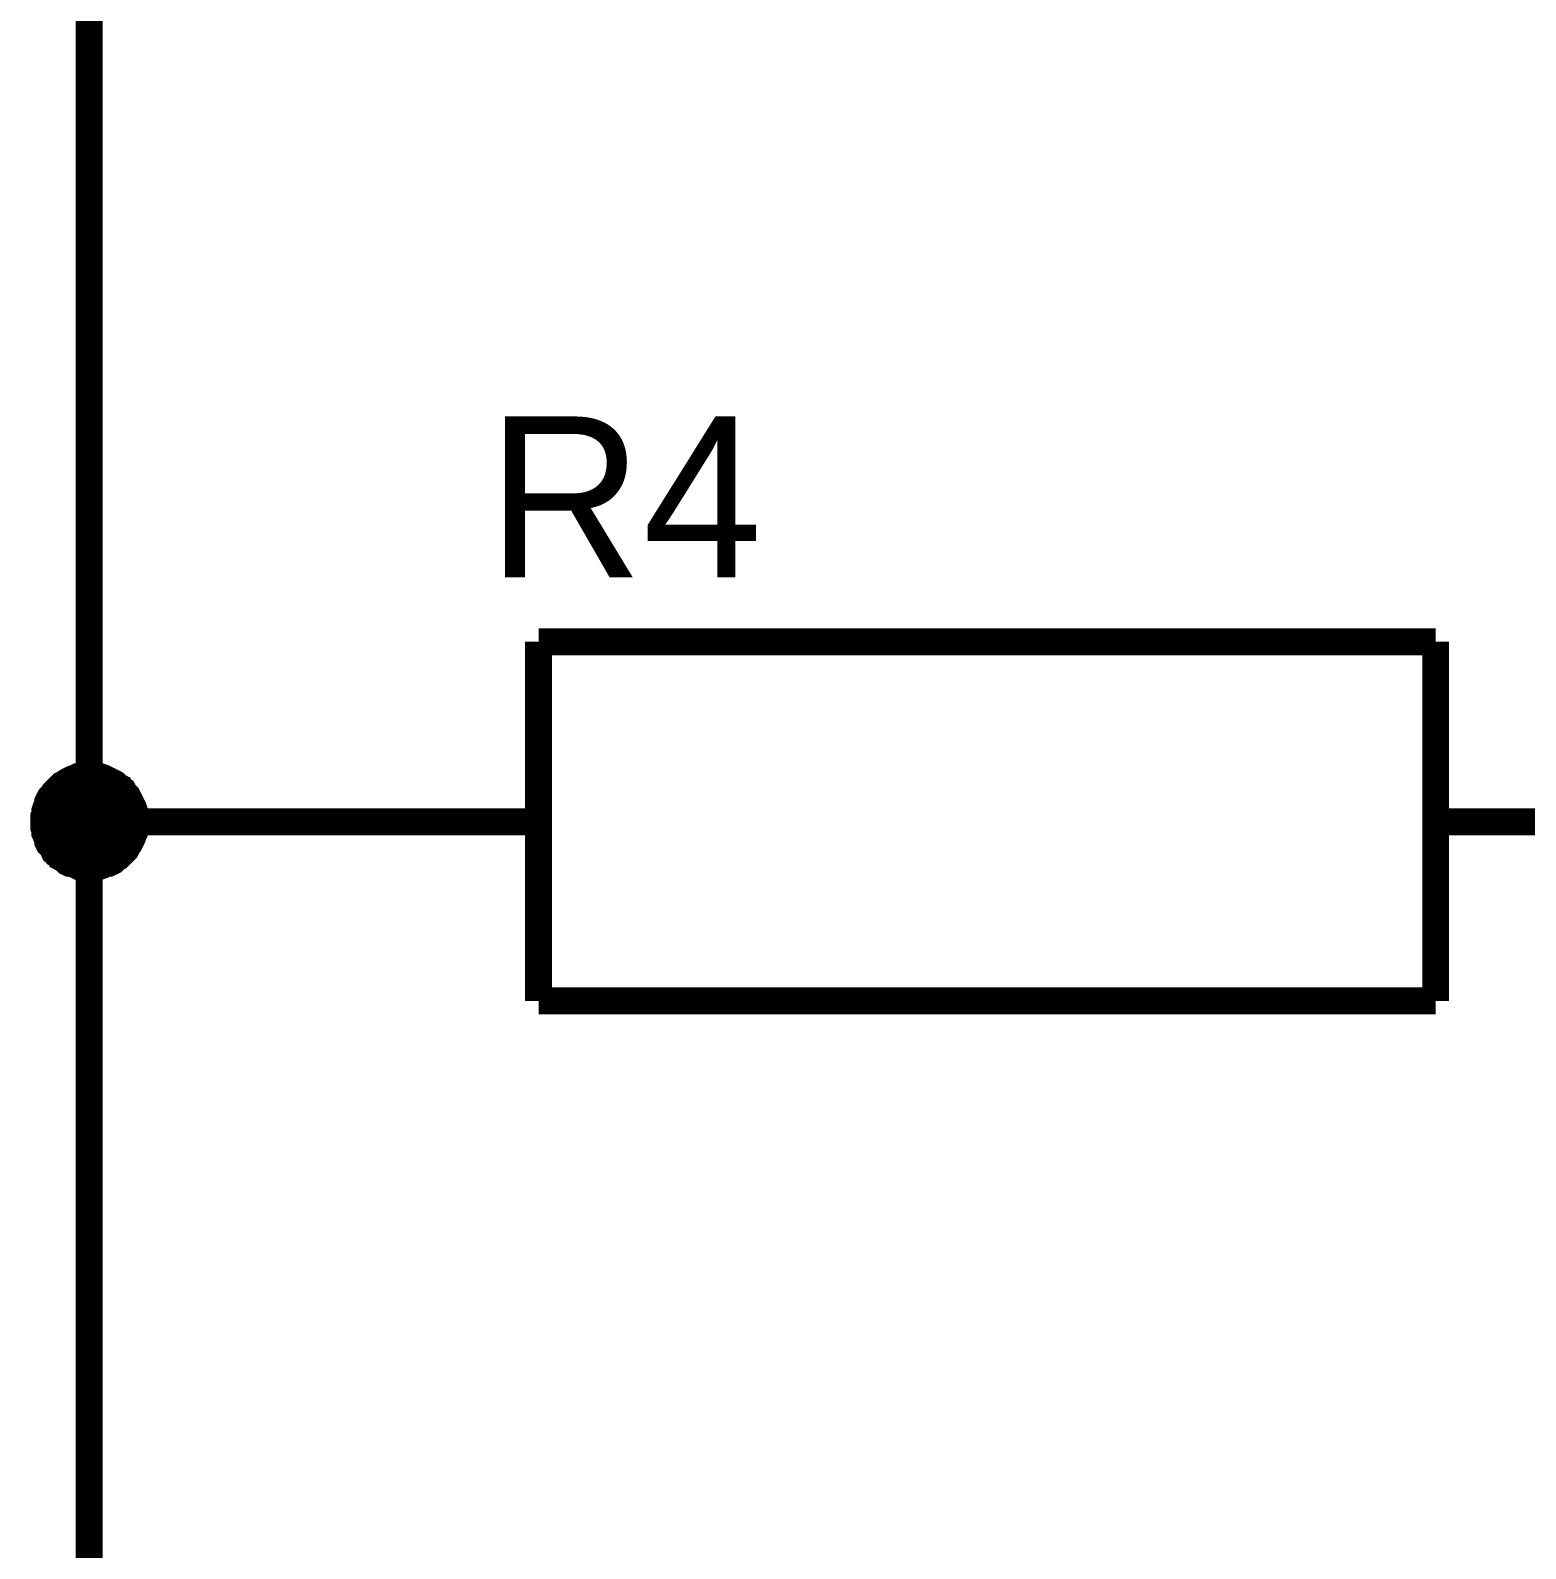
# Model space of a CAD drawing. Header units: inches. Extents: x 0 to 420, y 0 to 297.
# Drawn here: x 120.88 to 137.53, y 160.9 to 177.8 of the extents above; entities that cross this region are included whole.
import ezdxf

# ---------------------------------------------------------------- set-up
doc = ezdxf.new("R2010")
doc.units = ezdxf.units.IN
doc.layers.add('Sheet', color=255, linetype='Continuous')

msp = doc.modelspace()

# ---------------------------------------------------------------- linework, layer by layer
at = {"layer": 'Sheet'}
for points, const_width in [([(121.529, 168.989), (121.529, 189.994), (127.028, 189.994)], 0.3), ([(136.525, 170.995), (126.535, 170.995)], 0.3), ([(126.535, 170.995), (126.535, 166.995)], 0.3), ([(136.525, 166.995), (136.525, 170.995)], 0.3), ([(121.025, 168.989), (121.025, 169.012), (121.025, 169.045), (121.037, 169.068), (121.037, 169.09), (121.037, 169.113), (121.048, 169.146), (121.059, 169.169), (121.07, 169.191), (121.07, 169.213), (121.081, 169.236), (121.093, 169.258), (121.115, 169.281), (121.126, 169.292), (121.137, 169.314), (121.16, 169.337), (121.171, 169.348), (121.193, 169.37), (121.205, 169.381), (121.227, 169.404), (121.249, 169.415), (121.272, 169.426), (121.283, 169.437), (121.305, 169.449), (121.328, 169.46), (121.35, 169.471), (121.384, 169.482), (121.406, 169.493), (121.429, 169.493), (121.451, 169.493), (121.473, 169.505), (121.507, 169.505), (121.529, 169.505)], 0.3), ([(121.025, 168.989), (121.025, 169.012), (121.025, 169.045), (121.037, 169.068), (121.037, 169.09), (121.037, 169.113), (121.048, 169.146), (121.059, 169.169), (121.07, 169.191), (121.07, 169.213), (121.081, 169.236), (121.093, 169.258), (121.115, 169.281), (121.126, 169.292), (121.137, 169.314), (121.16, 169.337), (121.171, 169.348), (121.193, 169.37), (121.205, 169.381), (121.227, 169.404), (121.249, 169.415), (121.272, 169.426), (121.283, 169.437), (121.305, 169.449), (121.328, 169.46), (121.35, 169.471), (121.384, 169.482), (121.406, 169.493), (121.429, 169.493), (121.451, 169.493), (121.473, 169.505), (121.507, 169.505), (121.529, 169.505)], 0.3), ([(121.025, 168.989), (121.025, 169.012), (121.025, 169.045), (121.037, 169.068), (121.037, 169.09), (121.037, 169.113), (121.048, 169.146), (121.059, 169.169), (121.07, 169.191), (121.07, 169.213), (121.081, 169.236), (121.093, 169.258), (121.115, 169.281), (121.126, 169.292), (121.137, 169.314), (121.16, 169.337), (121.171, 169.348), (121.193, 169.37), (121.205, 169.381), (121.227, 169.404), (121.249, 169.415), (121.272, 169.426), (121.283, 169.437), (121.305, 169.449), (121.328, 169.46), (121.35, 169.471), (121.384, 169.482), (121.406, 169.493), (121.429, 169.493), (121.451, 169.493), (121.473, 169.505), (121.507, 169.505), (121.529, 169.505)], 0.3), ([(121.025, 168.989), (121.025, 169.012), (121.025, 169.045), (121.037, 169.068), (121.037, 169.09), (121.037, 169.113), (121.048, 169.146), (121.059, 169.169), (121.07, 169.191), (121.07, 169.213), (121.081, 169.236), (121.093, 169.258), (121.115, 169.281), (121.126, 169.292), (121.137, 169.314), (121.16, 169.337), (121.171, 169.348), (121.193, 169.37), (121.205, 169.381), (121.227, 169.404), (121.249, 169.415), (121.272, 169.426), (121.283, 169.437), (121.305, 169.449), (121.328, 169.46), (121.35, 169.471), (121.384, 169.482), (121.406, 169.493), (121.429, 169.493), (121.451, 169.493), (121.473, 169.505), (121.507, 169.505), (121.529, 169.505)], 0.3), ([(121.025, 168.989), (121.025, 169.012), (121.025, 169.045), (121.037, 169.068), (121.037, 169.09), (121.037, 169.113), (121.048, 169.146), (121.059, 169.169), (121.07, 169.191), (121.07, 169.213), (121.081, 169.236), (121.093, 169.258), (121.115, 169.281), (121.126, 169.292), (121.137, 169.314), (121.16, 169.337), (121.171, 169.348), (121.193, 169.37), (121.205, 169.381), (121.227, 169.404), (121.249, 169.415), (121.272, 169.426), (121.283, 169.437), (121.305, 169.449), (121.328, 169.46), (121.35, 169.471), (121.384, 169.482), (121.406, 169.493), (121.429, 169.493), (121.451, 169.493), (121.473, 169.505), (121.507, 169.505), (121.529, 169.505)], 0.3), ([(121.025, 168.989), (121.025, 169.012), (121.025, 169.045), (121.037, 169.068), (121.037, 169.09), (121.037, 169.113), (121.048, 169.146), (121.059, 169.169), (121.07, 169.191), (121.07, 169.213), (121.081, 169.236), (121.093, 169.258), (121.115, 169.281), (121.126, 169.292), (121.137, 169.314), (121.16, 169.337), (121.171, 169.348), (121.193, 169.37), (121.205, 169.381), (121.227, 169.404), (121.249, 169.415), (121.272, 169.426), (121.283, 169.437), (121.305, 169.449), (121.328, 169.46), (121.35, 169.471), (121.384, 169.482), (121.406, 169.493), (121.429, 169.493), (121.451, 169.493), (121.473, 169.505), (121.507, 169.505), (121.529, 169.505)], 0.3), ([(121.025, 168.989), (121.025, 169.012), (121.025, 169.045), (121.037, 169.068), (121.037, 169.09), (121.037, 169.113), (121.048, 169.146), (121.059, 169.169), (121.07, 169.191), (121.07, 169.213), (121.081, 169.236), (121.093, 169.258), (121.115, 169.281), (121.126, 169.292), (121.137, 169.314), (121.16, 169.337), (121.171, 169.348), (121.193, 169.37), (121.205, 169.381), (121.227, 169.404), (121.249, 169.415), (121.272, 169.426), (121.283, 169.437), (121.305, 169.449), (121.328, 169.46), (121.35, 169.471), (121.384, 169.482), (121.406, 169.493), (121.429, 169.493), (121.451, 169.493), (121.473, 169.505), (121.507, 169.505), (121.529, 169.505)], 0.3), ([(121.529, 169.505), (121.529, 169.505)], 0.3), ([(121.529, 169.505), (121.552, 169.505), (121.585, 169.505), (121.608, 169.493), (121.63, 169.493), (121.653, 169.493), (121.686, 169.482), (121.709, 169.471), (121.731, 169.46), (121.753, 169.449), (121.776, 169.437), (121.798, 169.426), (121.821, 169.415), (121.832, 169.404), (121.854, 169.381), (121.877, 169.37), (121.888, 169.348), (121.91, 169.337), (121.921, 169.314), (121.944, 169.292), (121.955, 169.281), (121.966, 169.258), (121.977, 169.236), (121.989, 169.213), (122, 169.191), (122.011, 169.169), (122.022, 169.146), (122.033, 169.113), (122.033, 169.09), (122.033, 169.068), (122.045, 169.045), (122.045, 169.012), (122.045, 168.989)], 0.3), ([(121.529, 169.505), (121.529, 169.505)], 0.3), ([(121.529, 169.505), (121.552, 169.505), (121.585, 169.505), (121.608, 169.493), (121.63, 169.493), (121.653, 169.493), (121.686, 169.482), (121.709, 169.471), (121.731, 169.46), (121.753, 169.449), (121.776, 169.437), (121.798, 169.426), (121.821, 169.415), (121.832, 169.404), (121.854, 169.381), (121.877, 169.37), (121.888, 169.348), (121.91, 169.337), (121.921, 169.314), (121.944, 169.292), (121.955, 169.281), (121.966, 169.258), (121.977, 169.236), (121.989, 169.213), (122, 169.191), (122.011, 169.169), (122.022, 169.146), (122.033, 169.113), (122.033, 169.09), (122.033, 169.068), (122.045, 169.045), (122.045, 169.012), (122.045, 168.989)], 0.3), ([(121.529, 169.505), (121.529, 169.505)], 0.3), ([(121.529, 169.505), (121.552, 169.505), (121.585, 169.505), (121.608, 169.493), (121.63, 169.493), (121.653, 169.493), (121.686, 169.482), (121.709, 169.471), (121.731, 169.46), (121.753, 169.449), (121.776, 169.437), (121.798, 169.426), (121.821, 169.415), (121.832, 169.404), (121.854, 169.381), (121.877, 169.37), (121.888, 169.348), (121.91, 169.337), (121.921, 169.314), (121.944, 169.292), (121.955, 169.281), (121.966, 169.258), (121.977, 169.236), (121.989, 169.213), (122, 169.191), (122.011, 169.169), (122.022, 169.146), (122.033, 169.113), (122.033, 169.09), (122.033, 169.068), (122.045, 169.045), (122.045, 169.012), (122.045, 168.989)], 0.3), ([(121.529, 169.505), (121.529, 169.505)], 0.3), ([(121.529, 169.505), (121.552, 169.505), (121.585, 169.505), (121.608, 169.493), (121.63, 169.493), (121.653, 169.493), (121.686, 169.482), (121.709, 169.471), (121.731, 169.46), (121.753, 169.449), (121.776, 169.437), (121.798, 169.426), (121.821, 169.415), (121.832, 169.404), (121.854, 169.381), (121.877, 169.37), (121.888, 169.348), (121.91, 169.337), (121.921, 169.314), (121.944, 169.292), (121.955, 169.281), (121.966, 169.258), (121.977, 169.236), (121.989, 169.213), (122, 169.191), (122.011, 169.169), (122.022, 169.146), (122.033, 169.113), (122.033, 169.09), (122.033, 169.068), (122.045, 169.045), (122.045, 169.012), (122.045, 168.989)], 0.3), ([(121.529, 169.505), (121.529, 169.505)], 0.3), ([(121.529, 169.505), (121.552, 169.505), (121.585, 169.505), (121.608, 169.493), (121.63, 169.493), (121.653, 169.493), (121.686, 169.482), (121.709, 169.471), (121.731, 169.46), (121.753, 169.449), (121.776, 169.437), (121.798, 169.426), (121.821, 169.415), (121.832, 169.404), (121.854, 169.381), (121.877, 169.37), (121.888, 169.348), (121.91, 169.337), (121.921, 169.314), (121.944, 169.292), (121.955, 169.281), (121.966, 169.258), (121.977, 169.236), (121.989, 169.213), (122, 169.191), (122.011, 169.169), (122.022, 169.146), (122.033, 169.113), (122.033, 169.09), (122.033, 169.068), (122.045, 169.045), (122.045, 169.012), (122.045, 168.989)], 0.3), ([(121.529, 169.505), (121.529, 169.505)], 0.3), ([(121.529, 169.505), (121.552, 169.505), (121.585, 169.505), (121.608, 169.493), (121.63, 169.493), (121.653, 169.493), (121.686, 169.482), (121.709, 169.471), (121.731, 169.46), (121.753, 169.449), (121.776, 169.437), (121.798, 169.426), (121.821, 169.415), (121.832, 169.404), (121.854, 169.381), (121.877, 169.37), (121.888, 169.348), (121.91, 169.337), (121.921, 169.314), (121.944, 169.292), (121.955, 169.281), (121.966, 169.258), (121.977, 169.236), (121.989, 169.213), (122, 169.191), (122.011, 169.169), (122.022, 169.146), (122.033, 169.113), (122.033, 169.09), (122.033, 169.068), (122.045, 169.045), (122.045, 169.012), (122.045, 168.989)], 0.3), ([(121.529, 169.505), (121.529, 169.505)], 0.3), ([(121.529, 169.505), (121.552, 169.505), (121.585, 169.505), (121.608, 169.493), (121.63, 169.493), (121.653, 169.493), (121.686, 169.482), (121.709, 169.471), (121.731, 169.46), (121.753, 169.449), (121.776, 169.437), (121.798, 169.426), (121.821, 169.415), (121.832, 169.404), (121.854, 169.381), (121.877, 169.37), (121.888, 169.348), (121.91, 169.337), (121.921, 169.314), (121.944, 169.292), (121.955, 169.281), (121.966, 169.258), (121.977, 169.236), (121.989, 169.213), (122, 169.191), (122.011, 169.169), (122.022, 169.146), (122.033, 169.113), (122.033, 169.09), (122.033, 169.068), (122.045, 169.045), (122.045, 169.012), (122.045, 168.989)], 0.3), ([(121.025, 168.989), (121.025, 169.012), (121.025, 169.045), (121.037, 169.068), (121.037, 169.09), (121.037, 169.113), (121.048, 169.146), (121.059, 169.169), (121.07, 169.191), (121.07, 169.213), (121.081, 169.236), (121.093, 169.258), (121.115, 169.281), (121.126, 169.292), (121.137, 169.314), (121.16, 169.337), (121.171, 169.348), (121.193, 169.37), (121.205, 169.381), (121.227, 169.404), (121.249, 169.415), (121.272, 169.426), (121.283, 169.437), (121.305, 169.449), (121.328, 169.46), (121.35, 169.471), (121.384, 169.482), (121.406, 169.493), (121.429, 169.493), (121.451, 169.493), (121.473, 169.505), (121.507, 169.505), (121.529, 169.505)], 0.0991), ([(121.025, 168.989), (121.025, 169.012), (121.025, 169.045), (121.037, 169.068), (121.037, 169.09), (121.037, 169.113), (121.048, 169.146), (121.059, 169.169), (121.07, 169.191), (121.07, 169.213), (121.081, 169.236), (121.093, 169.258), (121.115, 169.281), (121.126, 169.292), (121.137, 169.314), (121.16, 169.337), (121.171, 169.348), (121.193, 169.37), (121.205, 169.381), (121.227, 169.404), (121.249, 169.415), (121.272, 169.426), (121.283, 169.437), (121.305, 169.449), (121.328, 169.46), (121.35, 169.471), (121.384, 169.482), (121.406, 169.493), (121.429, 169.493), (121.451, 169.493), (121.473, 169.505), (121.507, 169.505), (121.529, 169.505)], 0.0991), ([(121.025, 168.989), (121.025, 169.012), (121.025, 169.045), (121.037, 169.068), (121.037, 169.09), (121.037, 169.113), (121.048, 169.146), (121.059, 169.169), (121.07, 169.191), (121.07, 169.213), (121.081, 169.236), (121.093, 169.258), (121.115, 169.281), (121.126, 169.292), (121.137, 169.314), (121.16, 169.337), (121.171, 169.348), (121.193, 169.37), (121.205, 169.381), (121.227, 169.404), (121.249, 169.415), (121.272, 169.426), (121.283, 169.437), (121.305, 169.449), (121.328, 169.46), (121.35, 169.471), (121.384, 169.482), (121.406, 169.493), (121.429, 169.493), (121.451, 169.493), (121.473, 169.505), (121.507, 169.505), (121.529, 169.505)], 0.0991), ([(121.025, 168.989), (121.025, 169.012), (121.025, 169.045), (121.037, 169.068), (121.037, 169.09), (121.037, 169.113), (121.048, 169.146), (121.059, 169.169), (121.07, 169.191), (121.07, 169.213), (121.081, 169.236), (121.093, 169.258), (121.115, 169.281), (121.126, 169.292), (121.137, 169.314), (121.16, 169.337), (121.171, 169.348), (121.193, 169.37), (121.205, 169.381), (121.227, 169.404), (121.249, 169.415), (121.272, 169.426), (121.283, 169.437), (121.305, 169.449), (121.328, 169.46), (121.35, 169.471), (121.384, 169.482), (121.406, 169.493), (121.429, 169.493), (121.451, 169.493), (121.473, 169.505), (121.507, 169.505), (121.529, 169.505)], 0.0991), ([(121.025, 168.989), (121.025, 169.012), (121.025, 169.045), (121.037, 169.068), (121.037, 169.09), (121.037, 169.113), (121.048, 169.146), (121.059, 169.169), (121.07, 169.191), (121.07, 169.213), (121.081, 169.236), (121.093, 169.258), (121.115, 169.281), (121.126, 169.292), (121.137, 169.314), (121.16, 169.337), (121.171, 169.348), (121.193, 169.37), (121.205, 169.381), (121.227, 169.404), (121.249, 169.415), (121.272, 169.426), (121.283, 169.437), (121.305, 169.449), (121.328, 169.46), (121.35, 169.471), (121.384, 169.482), (121.406, 169.493), (121.429, 169.493), (121.451, 169.493), (121.473, 169.505), (121.507, 169.505), (121.529, 169.505)], 0.0991), ([(121.025, 168.989), (121.025, 169.012), (121.025, 169.045), (121.037, 169.068), (121.037, 169.09), (121.037, 169.113), (121.048, 169.146), (121.059, 169.169), (121.07, 169.191), (121.07, 169.213), (121.081, 169.236), (121.093, 169.258), (121.115, 169.281), (121.126, 169.292), (121.137, 169.314), (121.16, 169.337), (121.171, 169.348), (121.193, 169.37), (121.205, 169.381), (121.227, 169.404), (121.249, 169.415), (121.272, 169.426), (121.283, 169.437), (121.305, 169.449), (121.328, 169.46), (121.35, 169.471), (121.384, 169.482), (121.406, 169.493), (121.429, 169.493), (121.451, 169.493), (121.473, 169.505), (121.507, 169.505), (121.529, 169.505)], 0.0991), ([(121.025, 168.989), (121.025, 169.012), (121.025, 169.045), (121.037, 169.068), (121.037, 169.09), (121.037, 169.113), (121.048, 169.146), (121.059, 169.169), (121.07, 169.191), (121.07, 169.213), (121.081, 169.236), (121.093, 169.258), (121.115, 169.281), (121.126, 169.292), (121.137, 169.314), (121.16, 169.337), (121.171, 169.348), (121.193, 169.37), (121.205, 169.381), (121.227, 169.404), (121.249, 169.415), (121.272, 169.426), (121.283, 169.437), (121.305, 169.449), (121.328, 169.46), (121.35, 169.471), (121.384, 169.482), (121.406, 169.493), (121.429, 169.493), (121.451, 169.493), (121.473, 169.505), (121.507, 169.505), (121.529, 169.505)], 0.0991), ([(121.529, 169.505), (121.529, 169.505)], 0.0991), ([(121.529, 169.505), (121.552, 169.505), (121.585, 169.505), (121.608, 169.493), (121.63, 169.493), (121.653, 169.493), (121.686, 169.482), (121.709, 169.471), (121.731, 169.46), (121.753, 169.449), (121.776, 169.437), (121.798, 169.426), (121.821, 169.415), (121.832, 169.404), (121.854, 169.381), (121.877, 169.37), (121.888, 169.348), (121.91, 169.337), (121.921, 169.314), (121.944, 169.292), (121.955, 169.281), (121.966, 169.258), (121.977, 169.236), (121.989, 169.213), (122, 169.191), (122.011, 169.169), (122.022, 169.146), (122.033, 169.113), (122.033, 169.09), (122.033, 169.068), (122.045, 169.045), (122.045, 169.012), (122.045, 168.989)], 0.0991), ([(121.529, 169.505), (121.529, 169.505)], 0.0991), ([(121.529, 169.505), (121.552, 169.505), (121.585, 169.505), (121.608, 169.493), (121.63, 169.493), (121.653, 169.493), (121.686, 169.482), (121.709, 169.471), (121.731, 169.46), (121.753, 169.449), (121.776, 169.437), (121.798, 169.426), (121.821, 169.415), (121.832, 169.404), (121.854, 169.381), (121.877, 169.37), (121.888, 169.348), (121.91, 169.337), (121.921, 169.314), (121.944, 169.292), (121.955, 169.281), (121.966, 169.258), (121.977, 169.236), (121.989, 169.213), (122, 169.191), (122.011, 169.169), (122.022, 169.146), (122.033, 169.113), (122.033, 169.09), (122.033, 169.068), (122.045, 169.045), (122.045, 169.012), (122.045, 168.989)], 0.0991), ([(121.529, 169.505), (121.529, 169.505)], 0.0991), ([(121.529, 169.505), (121.552, 169.505), (121.585, 169.505), (121.608, 169.493), (121.63, 169.493), (121.653, 169.493), (121.686, 169.482), (121.709, 169.471), (121.731, 169.46), (121.753, 169.449), (121.776, 169.437), (121.798, 169.426), (121.821, 169.415), (121.832, 169.404), (121.854, 169.381), (121.877, 169.37), (121.888, 169.348), (121.91, 169.337), (121.921, 169.314), (121.944, 169.292), (121.955, 169.281), (121.966, 169.258), (121.977, 169.236), (121.989, 169.213), (122, 169.191), (122.011, 169.169), (122.022, 169.146), (122.033, 169.113), (122.033, 169.09), (122.033, 169.068), (122.045, 169.045), (122.045, 169.012), (122.045, 168.989)], 0.0991), ([(121.529, 169.505), (121.529, 169.505)], 0.0991), ([(121.529, 169.505), (121.552, 169.505), (121.585, 169.505), (121.608, 169.493), (121.63, 169.493), (121.653, 169.493), (121.686, 169.482), (121.709, 169.471), (121.731, 169.46), (121.753, 169.449), (121.776, 169.437), (121.798, 169.426), (121.821, 169.415), (121.832, 169.404), (121.854, 169.381), (121.877, 169.37), (121.888, 169.348), (121.91, 169.337), (121.921, 169.314), (121.944, 169.292), (121.955, 169.281), (121.966, 169.258), (121.977, 169.236), (121.989, 169.213), (122, 169.191), (122.011, 169.169), (122.022, 169.146), (122.033, 169.113), (122.033, 169.09), (122.033, 169.068), (122.045, 169.045), (122.045, 169.012), (122.045, 168.989)], 0.0991), ([(121.529, 169.505), (121.529, 169.505)], 0.0991), ([(121.529, 169.505), (121.552, 169.505), (121.585, 169.505), (121.608, 169.493), (121.63, 169.493), (121.653, 169.493), (121.686, 169.482), (121.709, 169.471), (121.731, 169.46), (121.753, 169.449), (121.776, 169.437), (121.798, 169.426), (121.821, 169.415), (121.832, 169.404), (121.854, 169.381), (121.877, 169.37), (121.888, 169.348), (121.91, 169.337), (121.921, 169.314), (121.944, 169.292), (121.955, 169.281), (121.966, 169.258), (121.977, 169.236), (121.989, 169.213), (122, 169.191), (122.011, 169.169), (122.022, 169.146), (122.033, 169.113), (122.033, 169.09), (122.033, 169.068), (122.045, 169.045), (122.045, 169.012), (122.045, 168.989)], 0.0991), ([(121.529, 169.505), (121.529, 169.505)], 0.0991), ([(121.529, 169.505), (121.552, 169.505), (121.585, 169.505), (121.608, 169.493), (121.63, 169.493), (121.653, 169.493), (121.686, 169.482), (121.709, 169.471), (121.731, 169.46), (121.753, 169.449), (121.776, 169.437), (121.798, 169.426), (121.821, 169.415), (121.832, 169.404), (121.854, 169.381), (121.877, 169.37), (121.888, 169.348), (121.91, 169.337), (121.921, 169.314), (121.944, 169.292), (121.955, 169.281), (121.966, 169.258), (121.977, 169.236), (121.989, 169.213), (122, 169.191), (122.011, 169.169), (122.022, 169.146), (122.033, 169.113), (122.033, 169.09), (122.033, 169.068), (122.045, 169.045), (122.045, 169.012), (122.045, 168.989)], 0.0991), ([(121.529, 169.505), (121.529, 169.505)], 0.0991), ([(121.529, 169.505), (121.552, 169.505), (121.585, 169.505), (121.608, 169.493), (121.63, 169.493), (121.653, 169.493), (121.686, 169.482), (121.709, 169.471), (121.731, 169.46), (121.753, 169.449), (121.776, 169.437), (121.798, 169.426), (121.821, 169.415), (121.832, 169.404), (121.854, 169.381), (121.877, 169.37), (121.888, 169.348), (121.91, 169.337), (121.921, 169.314), (121.944, 169.292), (121.955, 169.281), (121.966, 169.258), (121.977, 169.236), (121.989, 169.213), (122, 169.191), (122.011, 169.169), (122.022, 169.146), (122.033, 169.113), (122.033, 169.09), (122.033, 169.068), (122.045, 169.045), (122.045, 169.012), (122.045, 168.989)], 0.0991), ([(121.529, 168.485), (121.507, 168.485), (121.473, 168.485), (121.451, 168.496), (121.429, 168.496), (121.406, 168.496), (121.384, 168.508), (121.35, 168.519), (121.328, 168.53), (121.305, 168.53), (121.283, 168.541), (121.272, 168.552), (121.249, 168.575), (121.227, 168.586), (121.205, 168.597), (121.193, 168.62), (121.171, 168.631), (121.16, 168.653), (121.137, 168.664), (121.126, 168.687), (121.115, 168.709), (121.093, 168.732), (121.081, 168.743), (121.07, 168.765), (121.07, 168.788), (121.059, 168.81), (121.048, 168.844), (121.037, 168.866), (121.037, 168.889), (121.037, 168.911), (121.025, 168.933), (121.025, 168.967), (121.025, 168.989)], 0.3), ([(121.025, 168.989), (121.025, 168.989)], 0.3), ([(121.529, 168.485), (121.507, 168.485), (121.473, 168.485), (121.451, 168.496), (121.429, 168.496), (121.406, 168.496), (121.384, 168.508), (121.35, 168.519), (121.328, 168.53), (121.305, 168.53), (121.283, 168.541), (121.272, 168.552), (121.249, 168.575), (121.227, 168.586), (121.205, 168.597), (121.193, 168.62), (121.171, 168.631), (121.16, 168.653), (121.137, 168.664), (121.126, 168.687), (121.115, 168.709), (121.093, 168.732), (121.081, 168.743), (121.07, 168.765), (121.07, 168.788), (121.059, 168.81), (121.048, 168.844), (121.037, 168.866), (121.037, 168.889), (121.037, 168.911), (121.025, 168.933), (121.025, 168.967), (121.025, 168.989)], 0.3), ([(121.025, 168.989), (121.025, 168.989)], 0.3), ([(121.529, 168.485), (121.507, 168.485), (121.473, 168.485), (121.451, 168.496), (121.429, 168.496), (121.406, 168.496), (121.384, 168.508), (121.35, 168.519), (121.328, 168.53), (121.305, 168.53), (121.283, 168.541), (121.272, 168.552), (121.249, 168.575), (121.227, 168.586), (121.205, 168.597), (121.193, 168.62), (121.171, 168.631), (121.16, 168.653), (121.137, 168.664), (121.126, 168.687), (121.115, 168.709), (121.093, 168.732), (121.081, 168.743), (121.07, 168.765), (121.07, 168.788), (121.059, 168.81), (121.048, 168.844), (121.037, 168.866), (121.037, 168.889), (121.037, 168.911), (121.025, 168.933), (121.025, 168.967), (121.025, 168.989)], 0.3), ([(121.025, 168.989), (121.025, 168.989)], 0.3), ([(121.529, 168.485), (121.507, 168.485), (121.473, 168.485), (121.451, 168.496), (121.429, 168.496), (121.406, 168.496), (121.384, 168.508), (121.35, 168.519), (121.328, 168.53), (121.305, 168.53), (121.283, 168.541), (121.272, 168.552), (121.249, 168.575), (121.227, 168.586), (121.205, 168.597), (121.193, 168.62), (121.171, 168.631), (121.16, 168.653), (121.137, 168.664), (121.126, 168.687), (121.115, 168.709), (121.093, 168.732), (121.081, 168.743), (121.07, 168.765), (121.07, 168.788), (121.059, 168.81), (121.048, 168.844), (121.037, 168.866), (121.037, 168.889), (121.037, 168.911), (121.025, 168.933), (121.025, 168.967), (121.025, 168.989)], 0.3), ([(121.025, 168.989), (121.025, 168.989)], 0.3), ([(121.529, 168.485), (121.507, 168.485), (121.473, 168.485), (121.451, 168.496), (121.429, 168.496), (121.406, 168.496), (121.384, 168.508), (121.35, 168.519), (121.328, 168.53), (121.305, 168.53), (121.283, 168.541), (121.272, 168.552), (121.249, 168.575), (121.227, 168.586), (121.205, 168.597), (121.193, 168.62), (121.171, 168.631), (121.16, 168.653), (121.137, 168.664), (121.126, 168.687), (121.115, 168.709), (121.093, 168.732), (121.081, 168.743), (121.07, 168.765), (121.07, 168.788), (121.059, 168.81), (121.048, 168.844), (121.037, 168.866), (121.037, 168.889), (121.037, 168.911), (121.025, 168.933), (121.025, 168.967), (121.025, 168.989)], 0.3), ([(121.025, 168.989), (121.025, 168.989)], 0.3), ([(121.529, 168.485), (121.507, 168.485), (121.473, 168.485), (121.451, 168.496), (121.429, 168.496), (121.406, 168.496), (121.384, 168.508), (121.35, 168.519), (121.328, 168.53), (121.305, 168.53), (121.283, 168.541), (121.272, 168.552), (121.249, 168.575), (121.227, 168.586), (121.205, 168.597), (121.193, 168.62), (121.171, 168.631), (121.16, 168.653), (121.137, 168.664), (121.126, 168.687), (121.115, 168.709), (121.093, 168.732), (121.081, 168.743), (121.07, 168.765), (121.07, 168.788), (121.059, 168.81), (121.048, 168.844), (121.037, 168.866), (121.037, 168.889), (121.037, 168.911), (121.025, 168.933), (121.025, 168.967), (121.025, 168.989)], 0.3), ([(121.025, 168.989), (121.025, 168.989)], 0.3), ([(121.529, 168.485), (121.507, 168.485), (121.473, 168.485), (121.451, 168.496), (121.429, 168.496), (121.406, 168.496), (121.384, 168.508), (121.35, 168.519), (121.328, 168.53), (121.305, 168.53), (121.283, 168.541), (121.272, 168.552), (121.249, 168.575), (121.227, 168.586), (121.205, 168.597), (121.193, 168.62), (121.171, 168.631), (121.16, 168.653), (121.137, 168.664), (121.126, 168.687), (121.115, 168.709), (121.093, 168.732), (121.081, 168.743), (121.07, 168.765), (121.07, 168.788), (121.059, 168.81), (121.048, 168.844), (121.037, 168.866), (121.037, 168.889), (121.037, 168.911), (121.025, 168.933), (121.025, 168.967), (121.025, 168.989)], 0.3), ([(121.025, 168.989), (121.025, 168.989)], 0.3), ([(122.045, 168.989), (122.045, 168.967), (122.045, 168.933), (122.033, 168.911), (122.033, 168.889), (122.033, 168.866), (122.022, 168.844), (122.011, 168.81), (122, 168.788), (121.989, 168.765), (121.977, 168.743), (121.966, 168.732), (121.955, 168.709), (121.944, 168.687), (121.921, 168.664), (121.91, 168.653), (121.888, 168.631), (121.877, 168.62), (121.854, 168.597), (121.832, 168.586), (121.821, 168.575), (121.798, 168.552), (121.776, 168.541), (121.753, 168.53), (121.731, 168.53), (121.709, 168.519), (121.686, 168.508), (121.653, 168.496), (121.63, 168.496), (121.608, 168.496), (121.585, 168.485), (121.552, 168.485), (121.529, 168.485)], 0.3), ([(126.535, 168.989), (121.529, 168.989)], 0.3), ([(122.045, 168.989), (122.045, 168.967), (122.045, 168.933), (122.033, 168.911), (122.033, 168.889), (122.033, 168.866), (122.022, 168.844), (122.011, 168.81), (122, 168.788), (121.989, 168.765), (121.977, 168.743), (121.966, 168.732), (121.955, 168.709), (121.944, 168.687), (121.921, 168.664), (121.91, 168.653), (121.888, 168.631), (121.877, 168.62), (121.854, 168.597), (121.832, 168.586), (121.821, 168.575), (121.798, 168.552), (121.776, 168.541), (121.753, 168.53), (121.731, 168.53), (121.709, 168.519), (121.686, 168.508), (121.653, 168.496), (121.63, 168.496), (121.608, 168.496), (121.585, 168.485), (121.552, 168.485), (121.529, 168.485)], 0.3), ([(121.529, 153.989), (121.529, 168.989)], 0.3), ([(122.045, 168.989), (122.045, 168.967), (122.045, 168.933), (122.033, 168.911), (122.033, 168.889), (122.033, 168.866), (122.022, 168.844), (122.011, 168.81), (122, 168.788), (121.989, 168.765), (121.977, 168.743), (121.966, 168.732), (121.955, 168.709), (121.944, 168.687), (121.921, 168.664), (121.91, 168.653), (121.888, 168.631), (121.877, 168.62), (121.854, 168.597), (121.832, 168.586), (121.821, 168.575), (121.798, 168.552), (121.776, 168.541), (121.753, 168.53), (121.731, 168.53), (121.709, 168.519), (121.686, 168.508), (121.653, 168.496), (121.63, 168.496), (121.608, 168.496), (121.585, 168.485), (121.552, 168.485), (121.529, 168.485)], 0.3), ([(122.045, 168.989), (122.045, 168.967), (122.045, 168.933), (122.033, 168.911), (122.033, 168.889), (122.033, 168.866), (122.022, 168.844), (122.011, 168.81), (122, 168.788), (121.989, 168.765), (121.977, 168.743), (121.966, 168.732), (121.955, 168.709), (121.944, 168.687), (121.921, 168.664), (121.91, 168.653), (121.888, 168.631), (121.877, 168.62), (121.854, 168.597), (121.832, 168.586), (121.821, 168.575), (121.798, 168.552), (121.776, 168.541), (121.753, 168.53), (121.731, 168.53), (121.709, 168.519), (121.686, 168.508), (121.653, 168.496), (121.63, 168.496), (121.608, 168.496), (121.585, 168.485), (121.552, 168.485), (121.529, 168.485)], 0.3), ([(122.045, 168.989), (122.045, 168.967), (122.045, 168.933), (122.033, 168.911), (122.033, 168.889), (122.033, 168.866), (122.022, 168.844), (122.011, 168.81), (122, 168.788), (121.989, 168.765), (121.977, 168.743), (121.966, 168.732), (121.955, 168.709), (121.944, 168.687), (121.921, 168.664), (121.91, 168.653), (121.888, 168.631), (121.877, 168.62), (121.854, 168.597), (121.832, 168.586), (121.821, 168.575), (121.798, 168.552), (121.776, 168.541), (121.753, 168.53), (121.731, 168.53), (121.709, 168.519), (121.686, 168.508), (121.653, 168.496), (121.63, 168.496), (121.608, 168.496), (121.585, 168.485), (121.552, 168.485), (121.529, 168.485)], 0.3), ([(122.045, 168.989), (122.045, 168.967), (122.045, 168.933), (122.033, 168.911), (122.033, 168.889), (122.033, 168.866), (122.022, 168.844), (122.011, 168.81), (122, 168.788), (121.989, 168.765), (121.977, 168.743), (121.966, 168.732), (121.955, 168.709), (121.944, 168.687), (121.921, 168.664), (121.91, 168.653), (121.888, 168.631), (121.877, 168.62), (121.854, 168.597), (121.832, 168.586), (121.821, 168.575), (121.798, 168.552), (121.776, 168.541), (121.753, 168.53), (121.731, 168.53), (121.709, 168.519), (121.686, 168.508), (121.653, 168.496), (121.63, 168.496), (121.608, 168.496), (121.585, 168.485), (121.552, 168.485), (121.529, 168.485)], 0.3), ([(122.045, 168.989), (122.045, 168.967), (122.045, 168.933), (122.033, 168.911), (122.033, 168.889), (122.033, 168.866), (122.022, 168.844), (122.011, 168.81), (122, 168.788), (121.989, 168.765), (121.977, 168.743), (121.966, 168.732), (121.955, 168.709), (121.944, 168.687), (121.921, 168.664), (121.91, 168.653), (121.888, 168.631), (121.877, 168.62), (121.854, 168.597), (121.832, 168.586), (121.821, 168.575), (121.798, 168.552), (121.776, 168.541), (121.753, 168.53), (121.731, 168.53), (121.709, 168.519), (121.686, 168.508), (121.653, 168.496), (121.63, 168.496), (121.608, 168.496), (121.585, 168.485), (121.552, 168.485), (121.529, 168.485)], 0.3), ([(122.045, 168.989), (122.045, 168.989), (122.045, 168.989), (122.045, 168.989), (122.045, 168.989), (122.045, 168.989), (122.045, 168.989), (122.045, 168.989), (122.045, 168.989), (122.045, 168.989), (122.045, 168.989), (122.045, 168.989), (122.045, 168.989), (122.045, 168.989), (122.045, 168.989), (122.045, 168.989), (122.045, 168.989), (122.045, 168.989), (122.045, 168.989), (122.045, 168.989), (122.045, 168.989), (122.045, 168.989), (122.045, 168.989), (122.045, 168.989), (122.045, 168.989), (122.045, 168.989), (122.045, 168.989), (122.045, 168.989), (122.045, 168.989), (122.045, 168.989), (122.045, 168.989), (122.045, 168.989), (122.045, 168.989)], 0.3), ([(122.045, 168.989), (122.045, 168.989)], 0.3), ([(122.045, 168.989), (122.045, 168.989), (122.045, 168.989), (122.045, 168.989), (122.045, 168.989), (122.045, 168.989), (122.045, 168.989), (122.045, 168.989), (122.045, 168.989), (122.045, 168.989), (122.045, 168.989), (122.045, 168.989), (122.045, 168.989), (122.045, 168.989), (122.045, 168.989), (122.045, 168.989), (122.045, 168.989), (122.045, 168.989), (122.045, 168.989), (122.045, 168.989), (122.045, 168.989), (122.045, 168.989), (122.045, 168.989), (122.045, 168.989), (122.045, 168.989), (122.045, 168.989), (122.045, 168.989), (122.045, 168.989), (122.045, 168.989), (122.045, 168.989), (122.045, 168.989), (122.045, 168.989), (122.045, 168.989)], 0.3), ([(122.045, 168.989), (122.045, 168.989)], 0.3), ([(122.045, 168.989), (122.045, 168.989), (122.045, 168.989), (122.045, 168.989), (122.045, 168.989), (122.045, 168.989), (122.045, 168.989), (122.045, 168.989), (122.045, 168.989), (122.045, 168.989), (122.045, 168.989), (122.045, 168.989), (122.045, 168.989), (122.045, 168.989), (122.045, 168.989), (122.045, 168.989), (122.045, 168.989), (122.045, 168.989), (122.045, 168.989), (122.045, 168.989), (122.045, 168.989), (122.045, 168.989), (122.045, 168.989), (122.045, 168.989), (122.045, 168.989), (122.045, 168.989), (122.045, 168.989), (122.045, 168.989), (122.045, 168.989), (122.045, 168.989), (122.045, 168.989), (122.045, 168.989), (122.045, 168.989)], 0.3), ([(122.045, 168.989), (122.045, 168.989)], 0.3), ([(122.045, 168.989), (122.045, 168.989), (122.045, 168.989), (122.045, 168.989), (122.045, 168.989), (122.045, 168.989), (122.045, 168.989), (122.045, 168.989), (122.045, 168.989), (122.045, 168.989), (122.045, 168.989), (122.045, 168.989), (122.045, 168.989), (122.045, 168.989), (122.045, 168.989), (122.045, 168.989), (122.045, 168.989), (122.045, 168.989), (122.045, 168.989), (122.045, 168.989), (122.045, 168.989), (122.045, 168.989), (122.045, 168.989), (122.045, 168.989), (122.045, 168.989), (122.045, 168.989), (122.045, 168.989), (122.045, 168.989), (122.045, 168.989), (122.045, 168.989), (122.045, 168.989), (122.045, 168.989), (122.045, 168.989)], 0.3), ([(122.045, 168.989), (122.045, 168.989)], 0.3), ([(122.045, 168.989), (122.045, 168.989), (122.045, 168.989), (122.045, 168.989), (122.045, 168.989), (122.045, 168.989), (122.045, 168.989), (122.045, 168.989), (122.045, 168.989), (122.045, 168.989), (122.045, 168.989), (122.045, 168.989), (122.045, 168.989), (122.045, 168.989), (122.045, 168.989), (122.045, 168.989), (122.045, 168.989), (122.045, 168.989), (122.045, 168.989), (122.045, 168.989), (122.045, 168.989), (122.045, 168.989), (122.045, 168.989), (122.045, 168.989), (122.045, 168.989), (122.045, 168.989), (122.045, 168.989), (122.045, 168.989), (122.045, 168.989), (122.045, 168.989), (122.045, 168.989), (122.045, 168.989), (122.045, 168.989)], 0.3), ([(122.045, 168.989), (122.045, 168.989)], 0.3), ([(122.045, 168.989), (122.045, 168.989), (122.045, 168.989), (122.045, 168.989), (122.045, 168.989), (122.045, 168.989), (122.045, 168.989), (122.045, 168.989), (122.045, 168.989), (122.045, 168.989), (122.045, 168.989), (122.045, 168.989), (122.045, 168.989), (122.045, 168.989), (122.045, 168.989), (122.045, 168.989), (122.045, 168.989), (122.045, 168.989), (122.045, 168.989), (122.045, 168.989), (122.045, 168.989), (122.045, 168.989), (122.045, 168.989), (122.045, 168.989), (122.045, 168.989), (122.045, 168.989), (122.045, 168.989), (122.045, 168.989), (122.045, 168.989), (122.045, 168.989), (122.045, 168.989), (122.045, 168.989), (122.045, 168.989)], 0.3), ([(122.045, 168.989), (122.045, 168.989)], 0.3), ([(122.045, 168.989), (122.045, 168.989), (122.045, 168.989), (122.045, 168.989), (122.045, 168.989), (122.045, 168.989), (122.045, 168.989), (122.045, 168.989), (122.045, 168.989), (122.045, 168.989), (122.045, 168.989), (122.045, 168.989), (122.045, 168.989), (122.045, 168.989), (122.045, 168.989), (122.045, 168.989), (122.045, 168.989), (122.045, 168.989), (122.045, 168.989), (122.045, 168.989), (122.045, 168.989), (122.045, 168.989), (122.045, 168.989), (122.045, 168.989), (122.045, 168.989), (122.045, 168.989), (122.045, 168.989), (122.045, 168.989), (122.045, 168.989), (122.045, 168.989), (122.045, 168.989), (122.045, 168.989), (122.045, 168.989)], 0.3), ([(122.045, 168.989), (122.045, 168.989)], 0.3), ([(136.525, 168.989), (141.531, 168.989)], 0.3), ([(121.529, 168.485), (121.507, 168.485), (121.473, 168.485), (121.451, 168.496), (121.429, 168.496), (121.406, 168.496), (121.384, 168.508), (121.35, 168.519), (121.328, 168.53), (121.305, 168.53), (121.283, 168.541), (121.272, 168.552), (121.249, 168.575), (121.227, 168.586), (121.205, 168.597), (121.193, 168.62), (121.171, 168.631), (121.16, 168.653), (121.137, 168.664), (121.126, 168.687), (121.115, 168.709), (121.093, 168.732), (121.081, 168.743), (121.07, 168.765), (121.07, 168.788), (121.059, 168.81), (121.048, 168.844), (121.037, 168.866), (121.037, 168.889), (121.037, 168.911), (121.025, 168.933), (121.025, 168.967), (121.025, 168.989)], 0.0991), ([(121.025, 168.989), (121.025, 168.989)], 0.0991), ([(121.529, 168.485), (121.507, 168.485), (121.473, 168.485), (121.451, 168.496), (121.429, 168.496), (121.406, 168.496), (121.384, 168.508), (121.35, 168.519), (121.328, 168.53), (121.305, 168.53), (121.283, 168.541), (121.272, 168.552), (121.249, 168.575), (121.227, 168.586), (121.205, 168.597), (121.193, 168.62), (121.171, 168.631), (121.16, 168.653), (121.137, 168.664), (121.126, 168.687), (121.115, 168.709), (121.093, 168.732), (121.081, 168.743), (121.07, 168.765), (121.07, 168.788), (121.059, 168.81), (121.048, 168.844), (121.037, 168.866), (121.037, 168.889), (121.037, 168.911), (121.025, 168.933), (121.025, 168.967), (121.025, 168.989)], 0.0991), ([(121.025, 168.989), (121.025, 168.989)], 0.0991), ([(121.529, 168.485), (121.507, 168.485), (121.473, 168.485), (121.451, 168.496), (121.429, 168.496), (121.406, 168.496), (121.384, 168.508), (121.35, 168.519), (121.328, 168.53), (121.305, 168.53), (121.283, 168.541), (121.272, 168.552), (121.249, 168.575), (121.227, 168.586), (121.205, 168.597), (121.193, 168.62), (121.171, 168.631), (121.16, 168.653), (121.137, 168.664), (121.126, 168.687), (121.115, 168.709), (121.093, 168.732), (121.081, 168.743), (121.07, 168.765), (121.07, 168.788), (121.059, 168.81), (121.048, 168.844), (121.037, 168.866), (121.037, 168.889), (121.037, 168.911), (121.025, 168.933), (121.025, 168.967), (121.025, 168.989)], 0.0991), ([(121.025, 168.989), (121.025, 168.989)], 0.0991), ([(121.529, 168.485), (121.507, 168.485), (121.473, 168.485), (121.451, 168.496), (121.429, 168.496), (121.406, 168.496), (121.384, 168.508), (121.35, 168.519), (121.328, 168.53), (121.305, 168.53), (121.283, 168.541), (121.272, 168.552), (121.249, 168.575), (121.227, 168.586), (121.205, 168.597), (121.193, 168.62), (121.171, 168.631), (121.16, 168.653), (121.137, 168.664), (121.126, 168.687), (121.115, 168.709), (121.093, 168.732), (121.081, 168.743), (121.07, 168.765), (121.07, 168.788), (121.059, 168.81), (121.048, 168.844), (121.037, 168.866), (121.037, 168.889), (121.037, 168.911), (121.025, 168.933), (121.025, 168.967), (121.025, 168.989)], 0.0991), ([(121.025, 168.989), (121.025, 168.989)], 0.0991), ([(121.529, 168.485), (121.507, 168.485), (121.473, 168.485), (121.451, 168.496), (121.429, 168.496), (121.406, 168.496), (121.384, 168.508), (121.35, 168.519), (121.328, 168.53), (121.305, 168.53), (121.283, 168.541), (121.272, 168.552), (121.249, 168.575), (121.227, 168.586), (121.205, 168.597), (121.193, 168.62), (121.171, 168.631), (121.16, 168.653), (121.137, 168.664), (121.126, 168.687), (121.115, 168.709), (121.093, 168.732), (121.081, 168.743), (121.07, 168.765), (121.07, 168.788), (121.059, 168.81), (121.048, 168.844), (121.037, 168.866), (121.037, 168.889), (121.037, 168.911), (121.025, 168.933), (121.025, 168.967), (121.025, 168.989)], 0.0991), ([(121.025, 168.989), (121.025, 168.989)], 0.0991), ([(121.529, 168.485), (121.507, 168.485), (121.473, 168.485), (121.451, 168.496), (121.429, 168.496), (121.406, 168.496), (121.384, 168.508), (121.35, 168.519), (121.328, 168.53), (121.305, 168.53), (121.283, 168.541), (121.272, 168.552), (121.249, 168.575), (121.227, 168.586), (121.205, 168.597), (121.193, 168.62), (121.171, 168.631), (121.16, 168.653), (121.137, 168.664), (121.126, 168.687), (121.115, 168.709), (121.093, 168.732), (121.081, 168.743), (121.07, 168.765), (121.07, 168.788), (121.059, 168.81), (121.048, 168.844), (121.037, 168.866), (121.037, 168.889), (121.037, 168.911), (121.025, 168.933), (121.025, 168.967), (121.025, 168.989)], 0.0991), ([(121.025, 168.989), (121.025, 168.989)], 0.0991), ([(121.529, 168.485), (121.507, 168.485), (121.473, 168.485), (121.451, 168.496), (121.429, 168.496), (121.406, 168.496), (121.384, 168.508), (121.35, 168.519), (121.328, 168.53), (121.305, 168.53), (121.283, 168.541), (121.272, 168.552), (121.249, 168.575), (121.227, 168.586), (121.205, 168.597), (121.193, 168.62), (121.171, 168.631), (121.16, 168.653), (121.137, 168.664), (121.126, 168.687), (121.115, 168.709), (121.093, 168.732), (121.081, 168.743), (121.07, 168.765), (121.07, 168.788), (121.059, 168.81), (121.048, 168.844), (121.037, 168.866), (121.037, 168.889), (121.037, 168.911), (121.025, 168.933), (121.025, 168.967), (121.025, 168.989)], 0.0991), ([(121.025, 168.989), (121.025, 168.989)], 0.0991), ([(122.045, 168.989), (122.045, 168.967), (122.045, 168.933), (122.033, 168.911), (122.033, 168.889), (122.033, 168.866), (122.022, 168.844), (122.011, 168.81), (122, 168.788), (121.989, 168.765), (121.977, 168.743), (121.966, 168.732), (121.955, 168.709), (121.944, 168.687), (121.921, 168.664), (121.91, 168.653), (121.888, 168.631), (121.877, 168.62), (121.854, 168.597), (121.832, 168.586), (121.821, 168.575), (121.798, 168.552), (121.776, 168.541), (121.753, 168.53), (121.731, 168.53), (121.709, 168.519), (121.686, 168.508), (121.653, 168.496), (121.63, 168.496), (121.608, 168.496), (121.585, 168.485), (121.552, 168.485), (121.529, 168.485)], 0.0991), ([(122.045, 168.989), (122.045, 168.967), (122.045, 168.933), (122.033, 168.911), (122.033, 168.889), (122.033, 168.866), (122.022, 168.844), (122.011, 168.81), (122, 168.788), (121.989, 168.765), (121.977, 168.743), (121.966, 168.732), (121.955, 168.709), (121.944, 168.687), (121.921, 168.664), (121.91, 168.653), (121.888, 168.631), (121.877, 168.62), (121.854, 168.597), (121.832, 168.586), (121.821, 168.575), (121.798, 168.552), (121.776, 168.541), (121.753, 168.53), (121.731, 168.53), (121.709, 168.519), (121.686, 168.508), (121.653, 168.496), (121.63, 168.496), (121.608, 168.496), (121.585, 168.485), (121.552, 168.485), (121.529, 168.485)], 0.0991), ([(122.045, 168.989), (122.045, 168.967), (122.045, 168.933), (122.033, 168.911), (122.033, 168.889), (122.033, 168.866), (122.022, 168.844), (122.011, 168.81), (122, 168.788), (121.989, 168.765), (121.977, 168.743), (121.966, 168.732), (121.955, 168.709), (121.944, 168.687), (121.921, 168.664), (121.91, 168.653), (121.888, 168.631), (121.877, 168.62), (121.854, 168.597), (121.832, 168.586), (121.821, 168.575), (121.798, 168.552), (121.776, 168.541), (121.753, 168.53), (121.731, 168.53), (121.709, 168.519), (121.686, 168.508), (121.653, 168.496), (121.63, 168.496), (121.608, 168.496), (121.585, 168.485), (121.552, 168.485), (121.529, 168.485)], 0.0991), ([(122.045, 168.989), (122.045, 168.967), (122.045, 168.933), (122.033, 168.911), (122.033, 168.889), (122.033, 168.866), (122.022, 168.844), (122.011, 168.81), (122, 168.788), (121.989, 168.765), (121.977, 168.743), (121.966, 168.732), (121.955, 168.709), (121.944, 168.687), (121.921, 168.664), (121.91, 168.653), (121.888, 168.631), (121.877, 168.62), (121.854, 168.597), (121.832, 168.586), (121.821, 168.575), (121.798, 168.552), (121.776, 168.541), (121.753, 168.53), (121.731, 168.53), (121.709, 168.519), (121.686, 168.508), (121.653, 168.496), (121.63, 168.496), (121.608, 168.496), (121.585, 168.485), (121.552, 168.485), (121.529, 168.485)], 0.0991), ([(122.045, 168.989), (122.045, 168.967), (122.045, 168.933), (122.033, 168.911), (122.033, 168.889), (122.033, 168.866), (122.022, 168.844), (122.011, 168.81), (122, 168.788), (121.989, 168.765), (121.977, 168.743), (121.966, 168.732), (121.955, 168.709), (121.944, 168.687), (121.921, 168.664), (121.91, 168.653), (121.888, 168.631), (121.877, 168.62), (121.854, 168.597), (121.832, 168.586), (121.821, 168.575), (121.798, 168.552), (121.776, 168.541), (121.753, 168.53), (121.731, 168.53), (121.709, 168.519), (121.686, 168.508), (121.653, 168.496), (121.63, 168.496), (121.608, 168.496), (121.585, 168.485), (121.552, 168.485), (121.529, 168.485)], 0.0991), ([(122.045, 168.989), (122.045, 168.967), (122.045, 168.933), (122.033, 168.911), (122.033, 168.889), (122.033, 168.866), (122.022, 168.844), (122.011, 168.81), (122, 168.788), (121.989, 168.765), (121.977, 168.743), (121.966, 168.732), (121.955, 168.709), (121.944, 168.687), (121.921, 168.664), (121.91, 168.653), (121.888, 168.631), (121.877, 168.62), (121.854, 168.597), (121.832, 168.586), (121.821, 168.575), (121.798, 168.552), (121.776, 168.541), (121.753, 168.53), (121.731, 168.53), (121.709, 168.519), (121.686, 168.508), (121.653, 168.496), (121.63, 168.496), (121.608, 168.496), (121.585, 168.485), (121.552, 168.485), (121.529, 168.485)], 0.0991), ([(122.045, 168.989), (122.045, 168.967), (122.045, 168.933), (122.033, 168.911), (122.033, 168.889), (122.033, 168.866), (122.022, 168.844), (122.011, 168.81), (122, 168.788), (121.989, 168.765), (121.977, 168.743), (121.966, 168.732), (121.955, 168.709), (121.944, 168.687), (121.921, 168.664), (121.91, 168.653), (121.888, 168.631), (121.877, 168.62), (121.854, 168.597), (121.832, 168.586), (121.821, 168.575), (121.798, 168.552), (121.776, 168.541), (121.753, 168.53), (121.731, 168.53), (121.709, 168.519), (121.686, 168.508), (121.653, 168.496), (121.63, 168.496), (121.608, 168.496), (121.585, 168.485), (121.552, 168.485), (121.529, 168.485)], 0.0991), ([(122.045, 168.989), (122.045, 168.989), (122.045, 168.989), (122.045, 168.989), (122.045, 168.989), (122.045, 168.989), (122.045, 168.989), (122.045, 168.989), (122.045, 168.989), (122.045, 168.989), (122.045, 168.989), (122.045, 168.989), (122.045, 168.989), (122.045, 168.989), (122.045, 168.989), (122.045, 168.989), (122.045, 168.989), (122.045, 168.989), (122.045, 168.989), (122.045, 168.989), (122.045, 168.989), (122.045, 168.989), (122.045, 168.989), (122.045, 168.989), (122.045, 168.989), (122.045, 168.989), (122.045, 168.989), (122.045, 168.989), (122.045, 168.989), (122.045, 168.989), (122.045, 168.989), (122.045, 168.989), (122.045, 168.989)], 0.0991), ([(122.045, 168.989), (122.045, 168.989)], 0.0991), ([(122.045, 168.989), (122.045, 168.989), (122.045, 168.989), (122.045, 168.989), (122.045, 168.989), (122.045, 168.989), (122.045, 168.989), (122.045, 168.989), (122.045, 168.989), (122.045, 168.989), (122.045, 168.989), (122.045, 168.989), (122.045, 168.989), (122.045, 168.989), (122.045, 168.989), (122.045, 168.989), (122.045, 168.989), (122.045, 168.989), (122.045, 168.989), (122.045, 168.989), (122.045, 168.989), (122.045, 168.989), (122.045, 168.989), (122.045, 168.989), (122.045, 168.989), (122.045, 168.989), (122.045, 168.989), (122.045, 168.989), (122.045, 168.989), (122.045, 168.989), (122.045, 168.989), (122.045, 168.989), (122.045, 168.989)], 0.0991), ([(122.045, 168.989), (122.045, 168.989)], 0.0991), ([(122.045, 168.989), (122.045, 168.989), (122.045, 168.989), (122.045, 168.989), (122.045, 168.989), (122.045, 168.989), (122.045, 168.989), (122.045, 168.989), (122.045, 168.989), (122.045, 168.989), (122.045, 168.989), (122.045, 168.989), (122.045, 168.989), (122.045, 168.989), (122.045, 168.989), (122.045, 168.989), (122.045, 168.989), (122.045, 168.989), (122.045, 168.989), (122.045, 168.989), (122.045, 168.989), (122.045, 168.989), (122.045, 168.989), (122.045, 168.989), (122.045, 168.989), (122.045, 168.989), (122.045, 168.989), (122.045, 168.989), (122.045, 168.989), (122.045, 168.989), (122.045, 168.989), (122.045, 168.989), (122.045, 168.989)], 0.0991), ([(122.045, 168.989), (122.045, 168.989)], 0.0991), ([(122.045, 168.989), (122.045, 168.989), (122.045, 168.989), (122.045, 168.989), (122.045, 168.989), (122.045, 168.989), (122.045, 168.989), (122.045, 168.989), (122.045, 168.989), (122.045, 168.989), (122.045, 168.989), (122.045, 168.989), (122.045, 168.989), (122.045, 168.989), (122.045, 168.989), (122.045, 168.989), (122.045, 168.989), (122.045, 168.989), (122.045, 168.989), (122.045, 168.989), (122.045, 168.989), (122.045, 168.989), (122.045, 168.989), (122.045, 168.989), (122.045, 168.989), (122.045, 168.989), (122.045, 168.989), (122.045, 168.989), (122.045, 168.989), (122.045, 168.989), (122.045, 168.989), (122.045, 168.989), (122.045, 168.989)], 0.0991), ([(122.045, 168.989), (122.045, 168.989)], 0.0991), ([(122.045, 168.989), (122.045, 168.989), (122.045, 168.989), (122.045, 168.989), (122.045, 168.989), (122.045, 168.989), (122.045, 168.989), (122.045, 168.989), (122.045, 168.989), (122.045, 168.989), (122.045, 168.989), (122.045, 168.989), (122.045, 168.989), (122.045, 168.989), (122.045, 168.989), (122.045, 168.989), (122.045, 168.989), (122.045, 168.989), (122.045, 168.989), (122.045, 168.989), (122.045, 168.989), (122.045, 168.989), (122.045, 168.989), (122.045, 168.989), (122.045, 168.989), (122.045, 168.989), (122.045, 168.989), (122.045, 168.989), (122.045, 168.989), (122.045, 168.989), (122.045, 168.989), (122.045, 168.989), (122.045, 168.989)], 0.0991), ([(122.045, 168.989), (122.045, 168.989)], 0.0991), ([(122.045, 168.989), (122.045, 168.989), (122.045, 168.989), (122.045, 168.989), (122.045, 168.989), (122.045, 168.989), (122.045, 168.989), (122.045, 168.989), (122.045, 168.989), (122.045, 168.989), (122.045, 168.989), (122.045, 168.989), (122.045, 168.989), (122.045, 168.989), (122.045, 168.989), (122.045, 168.989), (122.045, 168.989), (122.045, 168.989), (122.045, 168.989), (122.045, 168.989), (122.045, 168.989), (122.045, 168.989), (122.045, 168.989), (122.045, 168.989), (122.045, 168.989), (122.045, 168.989), (122.045, 168.989), (122.045, 168.989), (122.045, 168.989), (122.045, 168.989), (122.045, 168.989), (122.045, 168.989), (122.045, 168.989)], 0.0991), ([(122.045, 168.989), (122.045, 168.989)], 0.0991), ([(122.045, 168.989), (122.045, 168.989), (122.045, 168.989), (122.045, 168.989), (122.045, 168.989), (122.045, 168.989), (122.045, 168.989), (122.045, 168.989), (122.045, 168.989), (122.045, 168.989), (122.045, 168.989), (122.045, 168.989), (122.045, 168.989), (122.045, 168.989), (122.045, 168.989), (122.045, 168.989), (122.045, 168.989), (122.045, 168.989), (122.045, 168.989), (122.045, 168.989), (122.045, 168.989), (122.045, 168.989), (122.045, 168.989), (122.045, 168.989), (122.045, 168.989), (122.045, 168.989), (122.045, 168.989), (122.045, 168.989), (122.045, 168.989), (122.045, 168.989), (122.045, 168.989), (122.045, 168.989), (122.045, 168.989)], 0.0991), ([(122.045, 168.989), (122.045, 168.989)], 0.0991), ([(126.535, 166.995), (136.525, 166.995)], 0.3)]:
    msp.add_lwpolyline(points, dxfattribs=dict(at, const_width=const_width))
at = {"layer": 'Sheet', "const_width": 0.508}
msp.add_lwpolyline([(121.246, 169, 1), (121.754, 169, 1)], format="xyb", close=True, dxfattribs=at)

# ---------------------------------------------------------------- texts
at = {"layer": 'Sheet'}
msp.add_text('R4', height=1.7924, dxfattribs=at).set_placement((125.964, 171.712))

doc.saveas('drawing.dxf')
